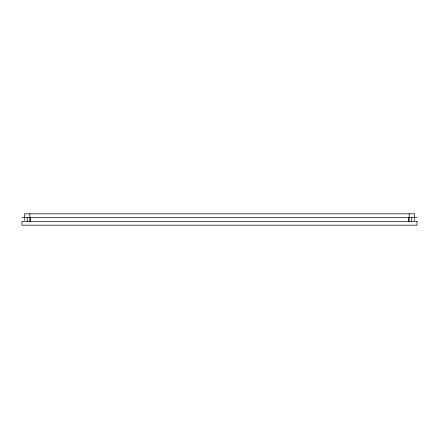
<?xml version="1.0" encoding="UTF-8"?>
<svg xmlns="http://www.w3.org/2000/svg" width="439" height="439" viewBox="0 0 439 439"><rect width="100%" height="100%" fill="white"/><g stroke="black" fill="none" stroke-linecap="round" stroke-linejoin="round"><path stroke-width="0.66" d="M21.966 217.601L417.034 217.601M414.52 217.601L414.52 213.809L24.48 213.809L24.48 217.601M414.52 218.551L414.52 220.449M411.771 217.601L411.771 221.399M409.148 213.809L409.148 221.399M408.517 217.601L408.517 221.399M30.483 217.601L30.483 221.399M29.852 213.809L29.852 221.399M27.229 217.601L27.229 221.399M24.48 218.551L24.48 220.449M417.039 221.399L21.961 221.399L21.95 225.191L417.039 225.191L417.05 221.399"/></g></svg>
